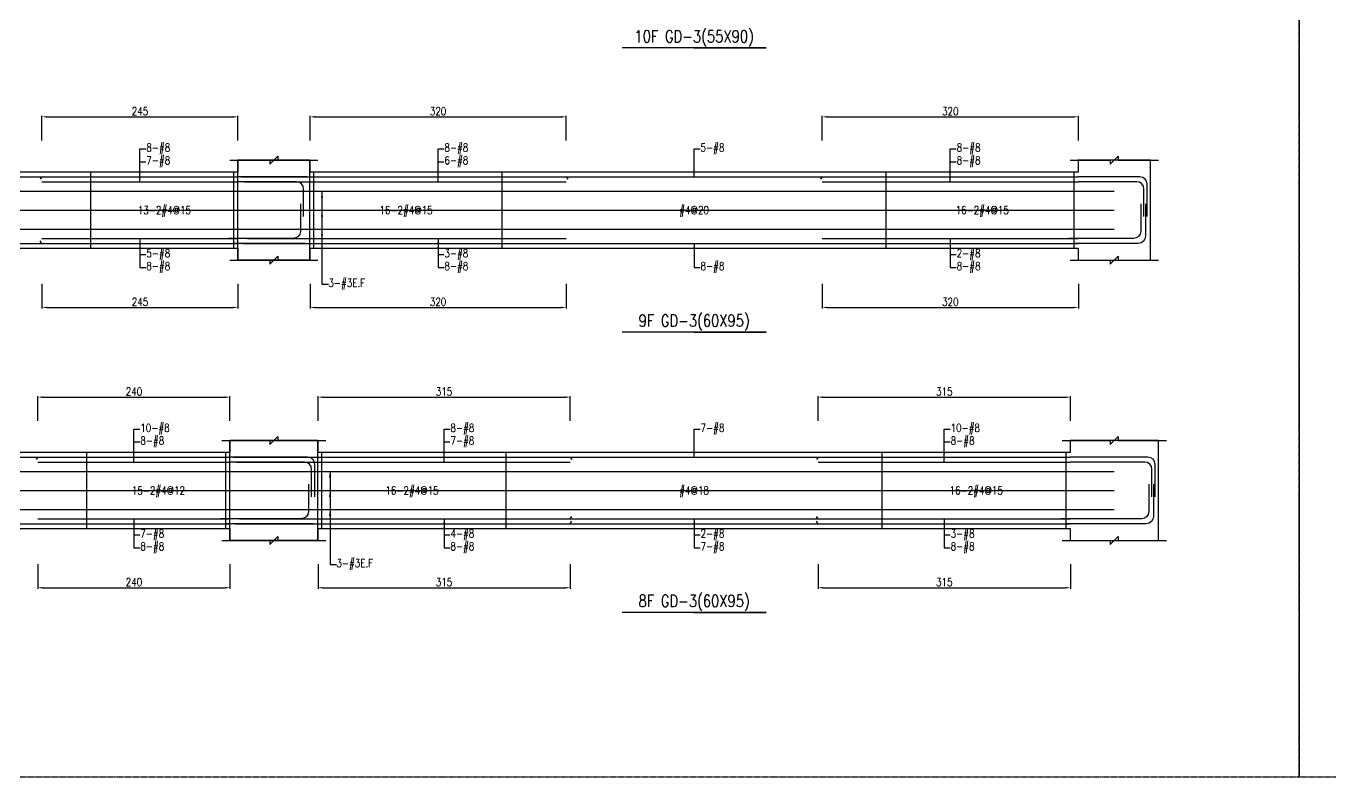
# Model space of a CAD drawing. Header units: millimetres. Extents: x 0 to 84580, y -12276 to 4373.
# Drawn here: x 40699 to 42328, y -6138 to -5200 of the extents above; entities that cross this region are included whole.
import ezdxf
from ezdxf.enums import TextEntityAlignment as Align

# ---------------------------------------------------------------- set-up
doc = ezdxf.new("R2010")
doc.units = ezdxf.units.MM
doc.header["$MEASUREMENT"] = 0
doc.linetypes.add('CENTER', pattern=[2, 1.25, -0.25, 0.25, -0.25])
for name, color, linetype in [('S-DIM', 2, 'Continuous'), ('S-GRID', 1, 'CENTER'), ('S-LEADER', 2, 'Continuous'), ('S-RC', 130, 'Continuous'), ('S-REINF', 6, 'Continuous'), ('S-TEXT', 2, 'Continuous')]:
    doc.layers.add(name, color=color, linetype=linetype)
doc.styles.add('CS4', font='romans.shx', dxfattribs={"width": 0.8, "bigfont": 'lsp.shx'})
doc.styles.get("Standard").update_dxf_attribs({"font": 'arial.ttf'})
doc.dimstyles.new('ISO-25', dxfattribs={"dimtxt": 2.5, "dimasz": 2.5, "dimexe": 1.25, "dimexo": 0.625, "dimtad": 1, "dimtxsty": 'Standard', "dimcen": 2.5, "dimadec": 0, "dimazin": 0, "dimtfac": 1, "dimtmove": 0, "dimatfit": 3, "dimfxl": 0, "dimarcsym": 0})

# ---------------------------------------------------------------- blocks, each defined once
blk = doc.blocks.new('*D1517')
at = {"layer": 'DEFPOINTS', "color": 0, "transparency": 16777216}
for p in [(40954.1, -5663.8), (40714.1, -5693.8), (40954.1, -5693.8)]:
    blk.add_point(p, dxfattribs=at)
at = {"layer": 'S-DIM', "color": 0, "lineweight": -2, "transparency": 16777216}
for p, q in [((40714.1, -5693.2), (40714.1, -5662.5)), ((40720.1, -5663.8), (40948.1, -5663.8)), ((40954.1, -5693.2), (40954.1, -5662.5))]:
    blk.add_line(p, q, dxfattribs=at)
at = {"layer": 'S-DIM', "color": 0, "transparency": 16777216}
for points in [[(40720.1, -5662.8), (40720.1, -5664.8), (40714.1, -5663.8)], [(40948.1, -5662.8), (40948.1, -5664.8), (40954.1, -5663.8)]]:
    blk.add_solid(points, dxfattribs=at)
at = {"layer": 'S-DIM', "color": 0, "transparency": 16777216, "insert": (40834.1, -5656.8), "char_height": 10, "attachment_point": 5, "style": 'CS4'}
blk.add_mtext('240', dxfattribs=at)
blk = doc.blocks.new('*D1519')
at = {"layer": 'DEFPOINTS', "color": 0, "transparency": 16777216}
for p in [(40714.1, -5871.8), (40954.1, -5871.8), (40954.1, -5901.8)]:
    blk.add_point(p, dxfattribs=at)
at = {"layer": 'S-DIM', "color": 0, "lineweight": -2, "transparency": 16777216}
for p, q in [((40714.1, -5872.4), (40714.1, -5903)), ((40954.1, -5872.4), (40954.1, -5903)), ((40720.1, -5901.8), (40948.1, -5901.8))]:
    blk.add_line(p, q, dxfattribs=at)
at = {"layer": 'S-DIM', "color": 0, "transparency": 16777216}
for points in [[(40720.1, -5900.8), (40720.1, -5902.8), (40714.1, -5901.8)], [(40948.1, -5900.8), (40948.1, -5902.8), (40954.1, -5901.8)]]:
    blk.add_solid(points, dxfattribs=at)
at = {"layer": 'S-DIM', "color": 0, "transparency": 16777216, "insert": (40834.1, -5894.8), "char_height": 10, "attachment_point": 5, "style": 'CS4'}
blk.add_mtext('240', dxfattribs=at)
blk = doc.blocks.new('*D1521')
at = {"layer": 'DEFPOINTS', "color": 0, "transparency": 16777216}
for p in [(40964.1, -5313.8), (40719.1, -5343.8), (40964.1, -5343.8)]:
    blk.add_point(p, dxfattribs=at)
at = {"layer": 'S-DIM', "color": 0, "lineweight": -2, "transparency": 16777216}
for p, q in [((40719.1, -5343.2), (40719.1, -5312.5)), ((40725.1, -5313.8), (40958.1, -5313.8)), ((40964.1, -5343.2), (40964.1, -5312.5))]:
    blk.add_line(p, q, dxfattribs=at)
at = {"layer": 'S-DIM', "color": 0, "transparency": 16777216}
for points in [[(40725.1, -5312.8), (40725.1, -5314.8), (40719.1, -5313.8)], [(40958.1, -5312.8), (40958.1, -5314.8), (40964.1, -5313.8)]]:
    blk.add_solid(points, dxfattribs=at)
at = {"layer": 'S-DIM', "color": 0, "transparency": 16777216, "insert": (40841.6, -5306.8), "char_height": 10, "attachment_point": 5, "style": 'CS4'}
blk.add_mtext('245', dxfattribs=at)
blk = doc.blocks.new('*D1523')
at = {"layer": 'DEFPOINTS', "color": 0, "transparency": 16777216}
for p in [(40719.1, -5521.8), (40964.1, -5521.8), (40964.1, -5551.8)]:
    blk.add_point(p, dxfattribs=at)
at = {"layer": 'S-DIM', "color": 0, "lineweight": -2, "transparency": 16777216}
for p, q in [((40719.1, -5522.4), (40719.1, -5553)), ((40964.1, -5522.4), (40964.1, -5553)), ((40725.1, -5551.8), (40958.1, -5551.8))]:
    blk.add_line(p, q, dxfattribs=at)
at = {"layer": 'S-DIM', "color": 0, "transparency": 16777216}
for points in [[(40725.1, -5550.8), (40725.1, -5552.8), (40719.1, -5551.8)], [(40958.1, -5550.8), (40958.1, -5552.8), (40964.1, -5551.8)]]:
    blk.add_solid(points, dxfattribs=at)
at = {"layer": 'S-DIM', "color": 0, "transparency": 16777216, "insert": (40841.6, -5544.8), "char_height": 10, "attachment_point": 5, "style": 'CS4'}
blk.add_mtext('245', dxfattribs=at)
blk = doc.blocks.new('*D1530')
at = {"layer": 'DEFPOINTS', "color": 0, "transparency": 16777216}
for p in [(41379.1, -5663.8), (41064.1, -5693.8), (41379.1, -5693.8)]:
    blk.add_point(p, dxfattribs=at)
at = {"layer": 'S-DIM', "color": 0, "lineweight": -2, "transparency": 16777216}
for p, q in [((41064.1, -5693.2), (41064.1, -5662.5)), ((41070.1, -5663.8), (41373.1, -5663.8)), ((41379.1, -5693.2), (41379.1, -5662.5))]:
    blk.add_line(p, q, dxfattribs=at)
at = {"layer": 'S-DIM', "color": 0, "transparency": 16777216}
for points in [[(41070.1, -5662.8), (41070.1, -5664.8), (41064.1, -5663.8)], [(41373.1, -5662.8), (41373.1, -5664.8), (41379.1, -5663.8)]]:
    blk.add_solid(points, dxfattribs=at)
at = {"layer": 'S-DIM', "color": 0, "transparency": 16777216, "insert": (41221.6, -5656.8), "char_height": 10, "attachment_point": 5, "style": 'CS4'}
blk.add_mtext('315', dxfattribs=at)
blk = doc.blocks.new('*D1531')
at = {"layer": 'DEFPOINTS', "color": 0, "transparency": 16777216}
for p in [(42004.1, -5663.8), (41689.1, -5693.8), (42004.1, -5693.8)]:
    blk.add_point(p, dxfattribs=at)
at = {"layer": 'S-DIM', "color": 0, "lineweight": -2, "transparency": 16777216}
for p, q in [((41689.1, -5693.2), (41689.1, -5662.5)), ((41695.1, -5663.8), (41998.1, -5663.8)), ((42004.1, -5693.2), (42004.1, -5662.5))]:
    blk.add_line(p, q, dxfattribs=at)
at = {"layer": 'S-DIM', "color": 0, "transparency": 16777216}
for points in [[(41695.1, -5662.8), (41695.1, -5664.8), (41689.1, -5663.8)], [(41998.1, -5662.8), (41998.1, -5664.8), (42004.1, -5663.8)]]:
    blk.add_solid(points, dxfattribs=at)
at = {"layer": 'S-DIM', "color": 0, "transparency": 16777216, "insert": (41846.6, -5656.8), "char_height": 10, "attachment_point": 5, "style": 'CS4'}
blk.add_mtext('315', dxfattribs=at)
blk = doc.blocks.new('*D1532')
at = {"layer": 'DEFPOINTS', "color": 0, "transparency": 16777216}
for p in [(41064.1, -5871.8), (41379.1, -5871.8), (41379.1, -5901.8)]:
    blk.add_point(p, dxfattribs=at)
at = {"layer": 'S-DIM', "color": 0, "lineweight": -2, "transparency": 16777216}
for p, q in [((41064.1, -5872.4), (41064.1, -5903)), ((41379.1, -5872.4), (41379.1, -5903)), ((41070.1, -5901.8), (41373.1, -5901.8))]:
    blk.add_line(p, q, dxfattribs=at)
at = {"layer": 'S-DIM', "color": 0, "transparency": 16777216}
for points in [[(41070.1, -5900.8), (41070.1, -5902.8), (41064.1, -5901.8)], [(41373.1, -5900.8), (41373.1, -5902.8), (41379.1, -5901.8)]]:
    blk.add_solid(points, dxfattribs=at)
at = {"layer": 'S-DIM', "color": 0, "transparency": 16777216, "insert": (41221.6, -5894.8), "char_height": 10, "attachment_point": 5, "style": 'CS4'}
blk.add_mtext('315', dxfattribs=at)
blk = doc.blocks.new('*D1533')
at = {"layer": 'DEFPOINTS', "color": 0, "transparency": 16777216}
for p in [(41689.1, -5871.8), (42004.1, -5871.8), (42004.1, -5901.8)]:
    blk.add_point(p, dxfattribs=at)
at = {"layer": 'S-DIM', "color": 0, "lineweight": -2, "transparency": 16777216}
for p, q in [((41689.1, -5872.4), (41689.1, -5903)), ((42004.1, -5872.4), (42004.1, -5903)), ((41695.1, -5901.8), (41998.1, -5901.8))]:
    blk.add_line(p, q, dxfattribs=at)
at = {"layer": 'S-DIM', "color": 0, "transparency": 16777216}
for points in [[(41695.1, -5900.8), (41695.1, -5902.8), (41689.1, -5901.8)], [(41998.1, -5900.8), (41998.1, -5902.8), (42004.1, -5901.8)]]:
    blk.add_solid(points, dxfattribs=at)
at = {"layer": 'S-DIM', "color": 0, "transparency": 16777216, "insert": (41846.6, -5894.8), "char_height": 10, "attachment_point": 5, "style": 'CS4'}
blk.add_mtext('315', dxfattribs=at)
blk = doc.blocks.new('*D1534')
at = {"layer": 'DEFPOINTS', "color": 0, "transparency": 16777216}
for p in [(41374.1, -5313.8), (41054.1, -5343.8), (41374.1, -5343.8)]:
    blk.add_point(p, dxfattribs=at)
at = {"layer": 'S-DIM', "color": 0, "lineweight": -2, "transparency": 16777216}
for p, q in [((41054.1, -5343.2), (41054.1, -5312.5)), ((41060.1, -5313.8), (41368.1, -5313.8)), ((41374.1, -5343.2), (41374.1, -5312.5))]:
    blk.add_line(p, q, dxfattribs=at)
at = {"layer": 'S-DIM', "color": 0, "transparency": 16777216}
for points in [[(41060.1, -5312.8), (41060.1, -5314.8), (41054.1, -5313.8)], [(41368.1, -5312.8), (41368.1, -5314.8), (41374.1, -5313.8)]]:
    blk.add_solid(points, dxfattribs=at)
at = {"layer": 'S-DIM', "color": 0, "transparency": 16777216, "insert": (41214.1, -5306.8), "char_height": 10, "attachment_point": 5, "style": 'CS4'}
blk.add_mtext('320', dxfattribs=at)
blk = doc.blocks.new('*D1535')
at = {"layer": 'DEFPOINTS', "color": 0, "transparency": 16777216}
for p in [(42014.1, -5313.8), (41694.1, -5343.8), (42014.1, -5343.8)]:
    blk.add_point(p, dxfattribs=at)
at = {"layer": 'S-DIM', "color": 0, "lineweight": -2, "transparency": 16777216}
for p, q in [((41694.1, -5343.2), (41694.1, -5312.5)), ((41700.1, -5313.8), (42008.1, -5313.8)), ((42014.1, -5343.2), (42014.1, -5312.5))]:
    blk.add_line(p, q, dxfattribs=at)
at = {"layer": 'S-DIM', "color": 0, "transparency": 16777216}
for points in [[(41700.1, -5312.8), (41700.1, -5314.8), (41694.1, -5313.8)], [(42008.1, -5312.8), (42008.1, -5314.8), (42014.1, -5313.8)]]:
    blk.add_solid(points, dxfattribs=at)
at = {"layer": 'S-DIM', "color": 0, "transparency": 16777216, "insert": (41854.1, -5306.8), "char_height": 10, "attachment_point": 5, "style": 'CS4'}
blk.add_mtext('320', dxfattribs=at)
blk = doc.blocks.new('*D1536')
at = {"layer": 'DEFPOINTS', "color": 0, "transparency": 16777216}
for p in [(41054.1, -5521.8), (41374.1, -5521.8), (41374.1, -5551.8)]:
    blk.add_point(p, dxfattribs=at)
at = {"layer": 'S-DIM', "color": 0, "lineweight": -2, "transparency": 16777216}
for p, q in [((41054.1, -5522.4), (41054.1, -5553)), ((41374.1, -5522.4), (41374.1, -5553)), ((41060.1, -5551.8), (41368.1, -5551.8))]:
    blk.add_line(p, q, dxfattribs=at)
at = {"layer": 'S-DIM', "color": 0, "transparency": 16777216}
for points in [[(41060.1, -5550.8), (41060.1, -5552.8), (41054.1, -5551.8)], [(41368.1, -5550.8), (41368.1, -5552.8), (41374.1, -5551.8)]]:
    blk.add_solid(points, dxfattribs=at)
at = {"layer": 'S-DIM', "color": 0, "transparency": 16777216, "insert": (41214.1, -5544.8), "char_height": 10, "attachment_point": 5, "style": 'CS4'}
blk.add_mtext('320', dxfattribs=at)
blk = doc.blocks.new('*D1537')
at = {"layer": 'DEFPOINTS', "color": 0, "transparency": 16777216}
for p in [(41694.1, -5521.8), (42014.1, -5521.8), (42014.1, -5551.8)]:
    blk.add_point(p, dxfattribs=at)
at = {"layer": 'S-DIM', "color": 0, "lineweight": -2, "transparency": 16777216}
for p, q in [((41694.1, -5522.4), (41694.1, -5553)), ((42014.1, -5522.4), (42014.1, -5553)), ((41700.1, -5551.8), (42008.1, -5551.8))]:
    blk.add_line(p, q, dxfattribs=at)
at = {"layer": 'S-DIM', "color": 0, "transparency": 16777216}
for points in [[(41700.1, -5550.8), (41700.1, -5552.8), (41694.1, -5551.8)], [(42008.1, -5550.8), (42008.1, -5552.8), (42014.1, -5551.8)]]:
    blk.add_solid(points, dxfattribs=at)
at = {"layer": 'S-DIM', "color": 0, "transparency": 16777216, "insert": (41854.1, -5544.8), "char_height": 10, "attachment_point": 5, "style": 'CS4'}
blk.add_mtext('320', dxfattribs=at)

msp = doc.modelspace()

# ---------------------------------------------------------------- linework, layer by layer
at = {"layer": 'S-GRID'}
for points in [[(39061, -6138), (42290, -6138), (42290, -4069), (39061, -4069), (39061, -6138)], [(42290, -6138), (45519, -6138), (45519, -4069), (42290, -4069), (42290, -6138)]]:
    msp.add_lwpolyline(points, dxfattribs=at)
at = {"layer": 'S-RC'}
for points in [[(41534.059, -5227.79), (41624.059, -5227.79), (41444.059, -5227.79)], [(40954.059, -5367.79), (41004.059, -5367.799), (41004.058, -5372.799), (41014.06, -5362.801), (41014.059, -5367.801), (41064.059, -5367.811)], [(40954.059, -5367.79), (41004.059, -5367.799), (41004.058, -5372.799), (41014.06, -5362.801), (41014.059, -5367.801), (41064.059, -5367.811)], [(40964.059, -5477.79), (40964.059, -5492.79), (41054.059, -5492.79), (41054.059, -5367.79), (40964.059, -5367.79), (40964.059, -5382.79)], [(41054.059, -5477.79), (41054.059, -5492.79), (40964.059, -5492.79), (40964.059, -5367.79), (41054.059, -5367.79), (41054.059, -5382.79)], [(42004.059, -5367.79), (42054.059, -5367.799), (42054.058, -5372.799), (42064.06, -5362.801), (42064.059, -5367.801), (42114.059, -5367.811)], [(42014.059, -5477.79), (42014.059, -5492.79), (42104.059, -5492.79), (42104.059, -5367.79), (42014.059, -5367.79), (42014.059, -5382.79)], [(40964.059, -5382.79), (40229.059, -5382.79)], [(42014.059, -5382.79), (41054.059, -5382.79)], [(40229.059, -5477.79), (40964.059, -5477.79)], [(40954.059, -5492.79), (41004.059, -5492.799), (41004.058, -5497.799), (41014.06, -5487.801), (41014.059, -5492.801), (41064.059, -5492.811)], [(40954.059, -5492.79), (41004.059, -5492.799), (41004.058, -5497.799), (41014.06, -5487.801), (41014.059, -5492.801), (41064.059, -5492.811)], [(41054.059, -5477.79), (42014.059, -5477.79)], [(42004.059, -5492.79), (42054.059, -5492.799), (42054.058, -5497.799), (42064.06, -5487.801), (42064.059, -5492.801), (42114.059, -5492.811)], [(41534.059, -5582.79), (41624.059, -5582.79), (41444.059, -5582.79)], [(40944.059, -5717.79), (41004.059, -5717.801), (41004.058, -5722.801), (41014.06, -5712.803), (41014.059, -5717.803), (41074.059, -5717.815)], [(40944.059, -5717.79), (41004.059, -5717.801), (41004.058, -5722.801), (41014.06, -5712.803), (41014.059, -5717.803), (41074.059, -5717.815)], [(40954.059, -5827.79), (40954.059, -5842.79), (41064.059, -5842.79), (41064.059, -5717.79), (40954.059, -5717.79), (40954.059, -5732.79)], [(41064.059, -5827.79), (41064.059, -5842.79), (40954.059, -5842.79), (40954.059, -5717.79), (41064.059, -5717.79), (41064.059, -5732.79)], [(41994.059, -5717.79), (42054.059, -5717.801), (42054.058, -5722.801), (42064.06, -5712.803), (42064.059, -5717.803), (42124.059, -5717.815)], [(42004.059, -5827.79), (42004.059, -5842.79), (42114.059, -5842.79), (42114.059, -5717.79), (42004.059, -5717.79), (42004.059, -5732.79)], [(40954.059, -5732.79), (40239.059, -5732.79)], [(42004.059, -5732.79), (41064.059, -5732.79)], [(40239.059, -5827.79), (40954.059, -5827.79)], [(41064.059, -5827.79), (42004.059, -5827.79)], [(40944.059, -5842.79), (41004.059, -5842.801), (41004.058, -5847.801), (41014.06, -5837.803), (41014.059, -5842.803), (41074.059, -5842.815)], [(40944.059, -5842.79), (41004.059, -5842.801), (41004.058, -5847.801), (41014.06, -5837.803), (41014.059, -5842.803), (41074.059, -5842.815)], [(41994.059, -5842.79), (42054.059, -5842.801), (42054.058, -5847.801), (42064.06, -5837.803), (42064.059, -5842.803), (42124.059, -5842.815)], [(41534.059, -5932.79), (41624.059, -5932.79), (41444.059, -5932.79)]]:
    msp.add_lwpolyline(points, dxfattribs=at)
at = {"layer": 'S-REINF'}
for points in [[(40474.059, -5388.79), (40719.059, -5388.79)], [(40719.059, -5388.79), (40717.059, -5391.79)], [(40719.059, -5388.79), (40964.059, -5388.79)], [(41050.059, -5388.79), (40964.059, -5388.79)], [(40968.059, -5388.79), (41054.059, -5388.79)], [(41054.059, -5388.79), (41374.059, -5388.79)], [(41374.059, -5388.79), (41376.059, -5391.79)], [(41374.059, -5388.79), (41694.059, -5388.79)], [(41694.059, -5388.79), (41692.059, -5391.79)], [(41694.059, -5388.79), (42014.059, -5388.79)], [(40719.059, -5394.79), (40964.059, -5394.79)], [(40972.059, -5394.79), (41054.059, -5394.79)], [(41054.059, -5394.79), (41374.059, -5394.79)], [(41694.059, -5394.79), (42014.059, -5394.79)], [(40474.059, -5471.79), (40719.059, -5471.79)], [(40719.059, -5471.79), (40717.059, -5468.79)], [(40719.059, -5465.79), (40964.059, -5465.79)], [(40719.059, -5471.79), (40964.059, -5471.79)], [(41048.059, -5471.79), (40958.059, -5471.79)], [(40970.059, -5471.79), (41054.059, -5471.79)], [(40976.059, -5465.79), (41054.059, -5465.79)], [(41054.059, -5465.79), (41374.059, -5465.79)], [(41054.059, -5471.79), (41374.059, -5471.79)], [(41374.059, -5471.79), (41694.059, -5471.79)], [(41694.059, -5465.79), (42014.059, -5465.79)], [(41694.059, -5471.79), (42014.059, -5471.79)], [(40479.059, -5738.79), (40714.059, -5738.79)], [(40714.059, -5738.79), (40712.059, -5741.79)], [(40714.059, -5738.79), (40954.059, -5738.79)], [(40714.059, -5744.79), (40954.059, -5744.79)], [(40958.059, -5738.79), (41064.059, -5738.79)], [(40962.059, -5744.79), (41064.059, -5744.79)], [(41064.059, -5738.79), (41379.059, -5738.79)], [(41064.059, -5744.79), (41379.059, -5744.79)], [(41379.059, -5738.79), (41381.059, -5741.79)], [(41379.059, -5738.79), (41689.059, -5738.79)], [(41689.059, -5738.79), (41687.059, -5741.79)], [(41689.059, -5738.79), (42004.059, -5738.79)], [(41689.059, -5744.79), (42004.059, -5744.79)], [(40714.059, -5815.79), (40954.059, -5815.79)], [(40966.059, -5815.79), (41064.059, -5815.79)], [(41064.059, -5815.79), (41379.059, -5815.79)], [(41379.059, -5815.79), (41381.059, -5812.79)], [(41379.059, -5815.79), (41689.059, -5815.79)], [(41689.059, -5815.79), (41687.059, -5812.79)], [(41689.059, -5815.79), (42004.059, -5815.79)], [(40479.059, -5821.79), (40714.059, -5821.79)], [(40714.059, -5821.79), (40954.059, -5821.79)], [(41058.059, -5821.79), (40948.059, -5821.79)], [(40960.059, -5821.79), (41064.059, -5821.79)], [(41064.059, -5821.79), (41379.059, -5821.79)], [(41379.059, -5821.79), (41381.059, -5818.79)], [(41379.059, -5821.79), (41689.059, -5821.79)], [(41689.059, -5821.79), (41687.059, -5818.79)], [(41689.059, -5821.79), (42004.059, -5821.79)]]:
    msp.add_lwpolyline(points, dxfattribs=at)
at = {"layer": 'S-REINF', "color": 1}
for points in [[(40780.309, -5477.79), (40780.309, -5382.79)], [(40959.059, -5477.79), (40959.059, -5382.79)], [(41059.059, -5477.79), (41059.059, -5382.79)], [(41294.059, -5477.79), (41294.059, -5382.79)], [(41774.059, -5477.79), (41774.059, -5382.79)], [(42009.059, -5477.79), (42009.059, -5382.79)], [(40184.059, -5406.54), (41009.059, -5406.54)], [(41009.059, -5406.54), (42059.059, -5406.54)], [(40184.059, -5430.29), (41009.059, -5430.29)], [(41009.059, -5430.29), (42059.059, -5430.29)], [(40184.059, -5454.04), (41009.059, -5454.04)], [(41009.059, -5454.04), (42059.059, -5454.04)], [(40775.309, -5827.79), (40775.309, -5732.79)], [(40949.059, -5827.79), (40949.059, -5732.79)], [(41069.059, -5827.79), (41069.059, -5732.79)], [(41299.059, -5827.79), (41299.059, -5732.79)], [(41769.059, -5827.79), (41769.059, -5732.79)], [(41999.059, -5827.79), (41999.059, -5732.79)], [(40184.059, -5756.54), (41009.059, -5756.54)], [(41009.059, -5756.54), (42059.059, -5756.54)], [(40184.059, -5780.29), (41009.059, -5780.29)], [(41009.059, -5780.29), (42059.059, -5780.29)], [(40184.059, -5804.04), (41009.059, -5804.04)], [(41009.059, -5804.04), (42059.059, -5804.04)]]:
    msp.add_lwpolyline(points, dxfattribs=at)
at = {"layer": 'S-REINF'}
for points in [[(42100.059, -5438.29), (42100.059, -5397.79, 0.41421356), (42091.059, -5388.79), (42014.059, -5388.79)], [(41046.059, -5438.29), (41046.059, -5403.79, 0.41421356), (41037.059, -5394.79), (40964.059, -5394.79)], [(42096.059, -5438.29), (42096.059, -5403.79, 0.41421356), (42087.059, -5394.79), (42014.059, -5394.79)], [(41042.059, -5422.29), (41042.059, -5456.79, -0.41421356), (41033.059, -5465.79), (40952.059, -5465.79)], [(42092.059, -5422.29), (42092.059, -5456.79, -0.41421356), (42083.059, -5465.79), (42002.059, -5465.79)], [(42098.059, -5422.29), (42098.059, -5462.79, -0.41421356), (42089.059, -5471.79), (42008.059, -5471.79)], [(41060.059, -5788.29), (41060.059, -5747.79, 0.41421356), (41051.059, -5738.79), (40954.059, -5738.79)], [(41056.059, -5788.29), (41056.059, -5753.79, 0.41421356), (41047.059, -5744.79), (40954.059, -5744.79)], [(42110.059, -5788.29), (42110.059, -5747.79, 0.41421356), (42101.059, -5738.79), (42004.059, -5738.79)], [(42106.059, -5788.29), (42106.059, -5753.79, 0.41421356), (42097.059, -5744.79), (42004.059, -5744.79)], [(41052.059, -5772.29), (41052.059, -5806.79, -0.41421356), (41043.059, -5815.79), (40942.059, -5815.79)], [(42102.059, -5772.29), (42102.059, -5806.79, -0.41421356), (42093.059, -5815.79), (41992.059, -5815.79)], [(42108.059, -5772.29), (42108.059, -5812.79, -0.41421356), (42099.059, -5821.79), (41998.059, -5821.79)]]:
    msp.add_lwpolyline(points, format="xyb", dxfattribs=at)

# ---------------------------------------------------------------- texts
at = {"layer": 'S-LEADER', "char_height": 10, "attachment_point": 4, "style": 'CS4'}
for s, insert in [('8-#8', (40849.559, -5353.79)), ('8-#8', (41222.059, -5353.79)), ('5-#8', (41542.059, -5353.79)), ('8-#8', (41862.059, -5353.79)), ('7-#8', (40849.559, -5369.79)), ('6-#8', (41222.059, -5369.79)), ('8-#8', (41862.059, -5369.79)), ('5-#8', (40849.559, -5485.79)), ('3-#8', (41222.059, -5485.79)), ('2-#8', (41862.059, -5485.79)), ('8-#8', (40849.559, -5501.79)), ('8-#8', (41222.059, -5501.79)), ('8-#8', (41542.059, -5501.79)), ('8-#8', (41862.059, -5501.79)), ('10-#8', (40842.059, -5703.79)), ('8-#8', (41229.559, -5703.79)), ('7-#8', (41542.059, -5703.79)), ('10-#8', (41854.559, -5703.79)), ('8-#8', (40842.059, -5719.79)), ('7-#8', (41229.559, -5719.79)), ('8-#8', (41854.559, -5719.79)), ('7-#8', (40842.059, -5835.79)), ('4-#8', (41229.559, -5835.79)), ('2-#8', (41542.059, -5835.79)), ('3-#8', (41854.559, -5835.79)), ('8-#8', (40842.059, -5851.79)), ('8-#8', (41229.559, -5851.79)), ('7-#8', (41542.059, -5851.79)), ('8-#8', (41854.559, -5851.79))]:
    msp.add_mtext(s, dxfattribs=dict(at, insert=insert))
at = {"layer": 'S-LEADER', "color": 3, "char_height": 10, "attachment_point": 4, "style": 'CS4'}
for insert in [(41077.059, -5522.79), (41087.059, -5872.79)]:
    msp.add_mtext('3-#3E.F', dxfattribs=dict(at, insert=insert))
at = {"layer": 'S-RC', "style": 'CS4', "width": 0.8}
for s, p in [('10F GD-3(55X90)', (41534.059, -5220.79)), ('9F GD-3(60X95)', (41534.059, -5575.79)), ('8F GD-3(60X95)', (41534.059, -5925.79))]:
    msp.add_text(s, height=15, dxfattribs=at).set_placement(p, align=Align.CENTER)
at = {"layer": 'S-TEXT', "color": 1, "style": 'CS4', "width": 0.8}
for s, p in [('13-2#4@15', (40872.184, -5435.29)), ('16-2#4@15', (41174.059, -5435.29)), ('#4@20', (41534.059, -5435.29)), ('16-2#4@15', (41894.059, -5435.29)), ('15-2#4@12', (40864.684, -5785.29)), ('16-2#4@15', (41181.559, -5785.29)), ('#4@18', (41534.059, -5785.29)), ('16-2#4@15', (41886.559, -5785.29))]:
    msp.add_text(s, height=10, dxfattribs=at).set_placement(p, align=Align.CENTER)

# ---------------------------------------------------------------- dimensions: what is measured, and where the dimension line sits
at = {"layer": 'S-DIM'}
for p1, p2, distance, picture, middle in [((40719.059, -5343.79), (40964.059, -5343.79), 30, '*D1521', (40841.559, -5306.79)), ((41054.059, -5343.79), (41374.059, -5343.79), 30, '*D1534', (41214.059, -5306.79)), ((41694.059, -5343.79), (42014.059, -5343.79), 30, '*D1535', (41854.059, -5306.79)), ((40719.059, -5521.79), (40964.059, -5521.79), -30, '*D1523', (40841.559, -5544.79)), ((41054.059, -5521.79), (41374.059, -5521.79), -30, '*D1536', (41214.059, -5544.79)), ((41694.059, -5521.79), (42014.059, -5521.79), -30, '*D1537', (41854.059, -5544.79)), ((40714.059, -5693.79), (40954.059, -5693.79), 30, '*D1517', (40834.059, -5656.79)), ((41064.059, -5693.79), (41379.059, -5693.79), 30, '*D1530', (41221.559, -5656.79)), ((41689.059, -5693.79), (42004.059, -5693.79), 30, '*D1531', (41846.559, -5656.79)), ((40714.059, -5871.79), (40954.059, -5871.79), -30, '*D1519', (40834.059, -5894.79)), ((41064.059, -5871.79), (41379.059, -5871.79), -30, '*D1532', (41221.559, -5894.79)), ((41689.059, -5871.79), (42004.059, -5871.79), -30, '*D1533', (41846.559, -5894.79))]:
    dim = msp.add_aligned_dim(p1=p1, p2=p2, distance=distance, dimstyle='ISO-25', override={"dimtxt": 10, "dimasz": 6, "dimgap": 2, "dimtxsty": 'CS4'}, dxfattribs=at)
    dim.commit()
    dim.dimension.update_dxf_attribs({"geometry": picture, "text_midpoint": middle})

# ---------------------------------------------------------------- leaders
at = {"layer": 'S-LEADER', "annotation_type": 0, "has_hookline": 1, "hookline_direction": 0}
for points, override, text_width in [([(40841.559, -5388.79), (40841.559, -5353.79), (40848.934, -5353.79)], {"dimasz": 6, "dimtad": 0}, 30.857), ([(41214.059, -5388.79), (41214.059, -5353.79), (41221.434, -5353.79)], {"dimasz": 6, "dimtad": 0}, 30.857), ([(41534.059, -5388.79), (41534.059, -5353.79), (41541.434, -5353.79)], {"dimasz": 6, "dimtad": 0}, 30.857), ([(41854.059, -5388.79), (41854.059, -5353.79), (41861.434, -5353.79)], {"dimasz": 6, "dimtad": 0}, 30.857), ([(40841.559, -5394.79), (40841.559, -5369.79), (40848.934, -5369.79)], {"dimasz": 6, "dimtad": 0}, 30.857), ([(41214.059, -5394.79), (41214.059, -5369.79), (41221.434, -5369.79)], {"dimasz": 6, "dimtad": 0}, 30.476), ([(41854.059, -5394.79), (41854.059, -5369.79), (41861.434, -5369.79)], {"dimasz": 6, "dimtad": 0}, 30.857), ([(41069.059, -5454.04), (41069.059, -5522.79), (41076.434, -5522.79)], {"dimasz": 8, "dimtad": 0}, 49.524), ([(40841.559, -5465.79), (40841.559, -5485.79), (40848.934, -5485.79)], {"dimasz": 6, "dimtad": 0}, 30.857), ([(40841.559, -5471.79), (40841.559, -5501.79), (40848.934, -5501.79)], {"dimasz": 6, "dimtad": 0}, 30.857), ([(41214.059, -5465.79), (41214.059, -5485.79), (41221.434, -5485.79)], {"dimasz": 6, "dimtad": 0}, 30.857), ([(41214.059, -5471.79), (41214.059, -5501.79), (41221.434, -5501.79)], {"dimasz": 6, "dimtad": 0}, 30.857), ([(41534.059, -5471.79), (41534.059, -5501.79), (41541.434, -5501.79)], {"dimasz": 6, "dimtad": 0}, 30.857), ([(41854.059, -5465.79), (41854.059, -5485.79), (41861.434, -5485.79)], {"dimasz": 6, "dimtad": 0}, 30.857), ([(41854.059, -5471.79), (41854.059, -5501.79), (41861.434, -5501.79)], {"dimasz": 6, "dimtad": 0}, 30.857), ([(40834.059, -5738.79), (40834.059, -5703.79), (40841.434, -5703.79)], {"dimasz": 6, "dimtad": 0}, 37.333), ([(41221.559, -5738.79), (41221.559, -5703.79), (41228.934, -5703.79)], {"dimasz": 6, "dimtad": 0}, 30.857), ([(41534.059, -5738.79), (41534.059, -5703.79), (41541.434, -5703.79)], {"dimasz": 6, "dimtad": 0}, 30.857), ([(41846.559, -5738.79), (41846.559, -5703.79), (41853.934, -5703.79)], {"dimasz": 6, "dimtad": 0}, 37.333), ([(40834.059, -5744.79), (40834.059, -5719.79), (40841.434, -5719.79)], {"dimasz": 6, "dimtad": 0}, 30.857), ([(41221.559, -5744.79), (41221.559, -5719.79), (41228.934, -5719.79)], {"dimasz": 6, "dimtad": 0}, 30.857), ([(41846.559, -5744.79), (41846.559, -5719.79), (41853.934, -5719.79)], {"dimasz": 6, "dimtad": 0}, 30.857), ([(40834.059, -5815.79), (40834.059, -5835.79), (40841.434, -5835.79)], {"dimasz": 6, "dimtad": 0}, 30.857), ([(41079.059, -5804.04), (41079.059, -5872.79), (41086.434, -5872.79)], {"dimasz": 8, "dimtad": 0}, 49.524), ([(41221.559, -5815.79), (41221.559, -5835.79), (41228.934, -5835.79)], {"dimasz": 6, "dimtad": 0}, 30.857), ([(41534.059, -5815.79), (41534.059, -5835.79), (41541.434, -5835.79)], {"dimasz": 6, "dimtad": 0}, 30.857), ([(41846.559, -5815.79), (41846.559, -5835.79), (41853.934, -5835.79)], {"dimasz": 6, "dimtad": 0}, 30.857), ([(40834.059, -5821.79), (40834.059, -5851.79), (40841.434, -5851.79)], {"dimasz": 6, "dimtad": 0}, 30.857), ([(41221.559, -5821.79), (41221.559, -5851.79), (41228.934, -5851.79)], {"dimasz": 6, "dimtad": 0}, 30.857), ([(41534.059, -5821.79), (41534.059, -5851.79), (41541.434, -5851.79)], {"dimasz": 6, "dimtad": 0}, 30.857), ([(41846.559, -5821.79), (41846.559, -5851.79), (41853.934, -5851.79)], {"dimasz": 6, "dimtad": 0}, 30.857)]:
    msp.add_leader(points, dimstyle='ISO-25', override=override, dxfattribs=dict(at, text_width=text_width))
at = {"layer": 'S-LEADER'}
for points in [[(41069.059, -5406.54), (41069.059, -5522.79), (41077.059, -5522.79)], [(41069.059, -5430.29), (41069.059, -5522.79), (41077.059, -5522.79)], [(41079.059, -5756.54), (41079.059, -5872.79), (41087.059, -5872.79)], [(41079.059, -5780.29), (41079.059, -5872.79), (41087.059, -5872.79)]]:
    msp.add_leader(points, dimstyle='ISO-25', override={"dimasz": 8}, dxfattribs=at)

doc.saveas('drawing.dxf')
